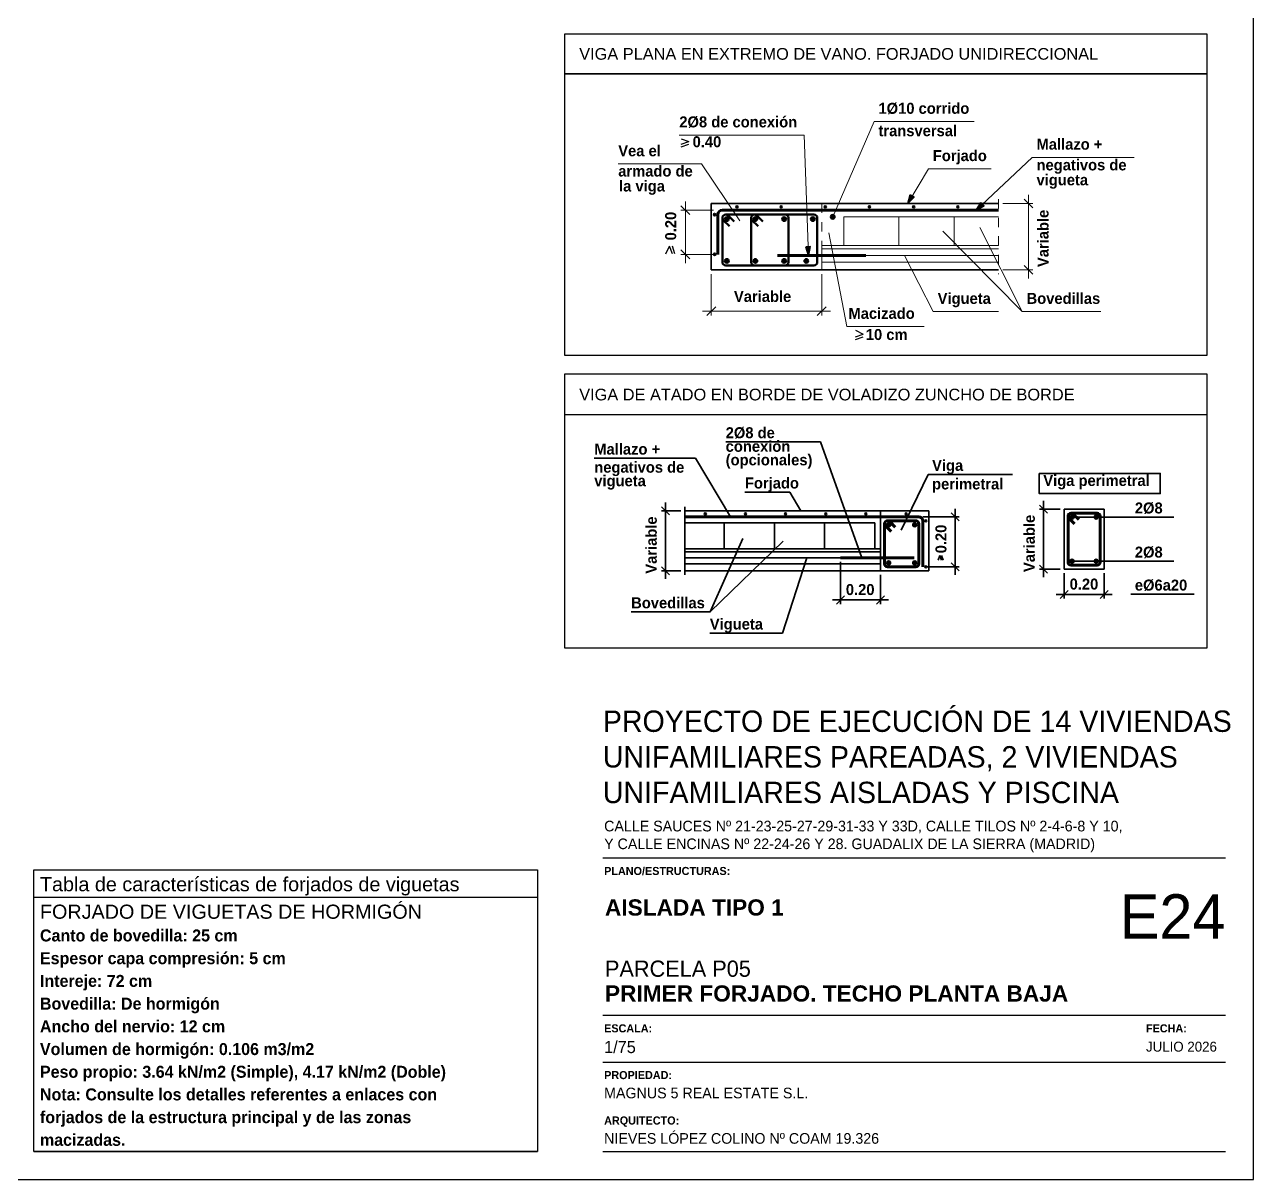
# Model space of a CAD drawing. Extents: x 2455 to 9764, y -806 to 181.
# Drawn here: x 4869.68 to 4882.91, y -500.15 to -487.72 of the extents above; entities that cross this region are included whole.
import ezdxf
from ezdxf.enums import TextEntityAlignment as Align

# ---------------------------------------------------------------- set-up
doc = ezdxf.new("R2010")
doc.units = 0
doc.header["$LTSCALE"] = 0.2
doc.header["$MEASUREMENT"] = 0
doc.linetypes.add('DASHDOT', pattern=[1, 0.5, -0.25, 0, -0.25])
doc.layers.get('0').update_dxf_attribs({"linetype": 'CONTINUOUS'})
for name, color, linetype, lineweight in [('0-CYPE1', 2, 'CONTINUOUS', 18), ('0-CYPE2', 4, 'CONTINUOUS', 35), ('0-CYPE3', 5, 'CONTINUOUS', 50), ('0-CYPE4', 6, 'CONTINUOUS', 70), ('0_CYPE4', 6, 'CONTINUOUS', 70)]:
    doc.layers.add(name, color=color, linetype=linetype, lineweight=lineweight)
for name, color, linetype in [('01_cajetín', 7, 'CONTINUOUS'), ('01_texto cartela', 4, 'CONTINUOUS'), ('07-TEXTOS', 7, 'CONTINUOUS'), ('CUADRO_LINEAS', 7, 'CONTINUOUS'), ('CYPECABECERA', 2, 'CONTINUOUS'), ('DETALLE', 2, 'CONTINUOUS'), ('TAB_CAR_FORJS', 7, 'CONTINUOUS')]:
    doc.layers.add(name, color=color, linetype=linetype)
doc.layers.add('01_cartela', color=6, linetype='CONTINUOUS', plot=False)
doc.styles.add('BERNARDO', font='GOTHICB.TTF')
doc.styles.add('Century Gothic', font='', dxfattribs={"height": 2})
doc.styles.add('Century Gothic_3', font='', dxfattribs={"height": 4.5})
doc.styles.add('Century Gothic_5', font='', dxfattribs={"height": 2.5})
doc.styles.add('Century Gothic_6', font='', dxfattribs={"height": 11})
doc.styles.add('Estilo1', font='swissel.ttf')
doc.styles.add('NIEVES3', font='swisseb.ttf')
doc.styles.get('Century Gothic').set_extended_font_data('Century Gothic')
doc.styles.get('Century Gothic_3').set_extended_font_data('Century Gothic')
doc.styles.get('Century Gothic_5').set_extended_font_data('Century Gothic')
doc.styles.get('Century Gothic_6').set_extended_font_data('Century Gothic')

msp = doc.modelspace()

# ---------------------------------------------------------------- hatches: boundary and pattern name
at = {"layer": '0-CYPE2'}
for points in [[(4879.215, -489.55), (4879.187, -489.643), (4879.256, -489.574)], [(4879.975, -489.632), (4879.923, -489.715), (4880.008, -489.667)], [(4878.091, -490.108), (4878.118, -490.202), (4878.138, -490.106)]]:
    msp.add_hatch(color=256, dxfattribs=at).paths.add_polyline_path(points)
h = msp.add_hatch(color=256, dxfattribs=at)
edge = h.paths.add_edge_path()
edge.add_arc((4877.109, -489.762), 0.0119, 0, 360)
h = msp.add_hatch(color=256, dxfattribs=at)
edge = h.paths.add_edge_path()
edge.add_arc((4877.24, -489.81), 0.0238, 0, 360)
h = msp.add_hatch(color=256, dxfattribs=at)
edge = h.paths.add_edge_path()
edge.add_arc((4877.35, -489.679), 0.0119, 0, 360)
h = msp.add_hatch(color=256, dxfattribs=at)
edge = h.paths.add_edge_path()
edge.add_arc((4877.548, -489.81), 0.0238, 0, 360)
h = msp.add_hatch(color=256, dxfattribs=at)
edge = h.paths.add_edge_path()
edge.add_arc((4877.825, -489.679), 0.0119, 0, 360)
h = msp.add_hatch(color=256, dxfattribs=at)
edge = h.paths.add_edge_path()
edge.add_arc((4877.857, -489.81), 0.0238, 0, 360)
h = msp.add_hatch(color=256, dxfattribs=at)
edge = h.paths.add_edge_path()
edge.add_arc((4878.166, -489.81), 0.0238, 0, 360)
h = msp.add_hatch(color=256, dxfattribs=at)
edge = h.paths.add_edge_path()
edge.add_arc((4878.3, -489.679), 0.0119, 0, 360)
h = msp.add_hatch(color=256, dxfattribs=at)
edge = h.paths.add_edge_path()
edge.add_arc((4878.38, -489.786), 0.0238, 0, 360)
h = msp.add_hatch(color=256, dxfattribs=at)
edge = h.paths.add_edge_path()
edge.add_arc((4878.775, -489.679), 0.0119, 0, 360)
h = msp.add_hatch(color=256, dxfattribs=at)
edge = h.paths.add_edge_path()
edge.add_arc((4879.251, -489.679), 0.0119, 0, 360)
h = msp.add_hatch(color=256, dxfattribs=at)
edge = h.paths.add_edge_path()
edge.add_arc((4879.726, -489.679), 0.0119, 0, 360)
h = msp.add_hatch(color=256, dxfattribs=at)
edge = h.paths.add_edge_path()
edge.add_arc((4877.109, -490.19), 0.0119, 0, 360)
h = msp.add_hatch(color=256, dxfattribs=at)
edge = h.paths.add_edge_path()
edge.add_arc((4877.24, -490.261), 0.0238, 0, 360)
h = msp.add_hatch(color=256, dxfattribs=at)
edge = h.paths.add_edge_path()
edge.add_arc((4877.548, -490.261), 0.0238, 0, 360)
h = msp.add_hatch(color=256, dxfattribs=at)
edge = h.paths.add_edge_path()
edge.add_arc((4877.857, -490.261), 0.0238, 0, 360)
h = msp.add_hatch(color=256, dxfattribs=at)
edge = h.paths.add_edge_path()
edge.add_arc((4878.095, -490.261), 0.0238, 0, 360)
h = msp.add_hatch(color=256, dxfattribs=at)
edge = h.paths.add_edge_path()
edge.add_arc((4877.009, -492.982), 0.0108, 0, 360)
h = msp.add_hatch(color=256, dxfattribs=at)
edge = h.paths.add_edge_path()
edge.add_arc((4877.441, -492.982), 0.0108, 0, 360)
h = msp.add_hatch(color=256, dxfattribs=at)
edge = h.paths.add_edge_path()
edge.add_arc((4877.873, -492.982), 0.0108, 0, 360)
h = msp.add_hatch(color=256, dxfattribs=at)
edge = h.paths.add_edge_path()
edge.add_arc((4878.305, -492.982), 0.0108, 0, 360)
h = msp.add_hatch(color=256, dxfattribs=at)
edge = h.paths.add_edge_path()
edge.add_arc((4878.737, -492.982), 0.0108, 0, 360)
h = msp.add_hatch(color=256, dxfattribs=at)
edge = h.paths.add_edge_path()
edge.add_arc((4878.981, -493.101), 0.0216, 0, 360)
h = msp.add_hatch(color=256, dxfattribs=at)
edge = h.paths.add_edge_path()
edge.add_arc((4879.169, -492.982), 0.0108, 0, 360)
h = msp.add_hatch(color=256, dxfattribs=at)
edge = h.paths.add_edge_path()
edge.add_arc((4879.262, -493.101), 0.0216, 0, 360)
h = msp.add_hatch(color=256, dxfattribs=at)
edge = h.paths.add_edge_path()
edge.add_arc((4879.381, -493.058), 0.0108, 0, 360)
h = msp.add_hatch(color=256, dxfattribs=at)
edge = h.paths.add_edge_path()
edge.add_arc((4880.955, -493.018), 0.0216, 0, 360)
h = msp.add_hatch(color=256, dxfattribs=at)
edge = h.paths.add_edge_path()
edge.add_arc((4881.215, -493.018), 0.0216, 0, 360)
h = msp.add_hatch(color=256, dxfattribs=at)
edge = h.paths.add_edge_path()
edge.add_arc((4878.981, -493.511), 0.0216, 0, 360)
h = msp.add_hatch(color=256, dxfattribs=at)
edge = h.paths.add_edge_path()
edge.add_arc((4879.262, -493.511), 0.0216, 0, 360)
h = msp.add_hatch(color=256, dxfattribs=at)
edge = h.paths.add_edge_path()
edge.add_arc((4880.955, -493.493), 0.0216, 0, 360)
h = msp.add_hatch(color=256, dxfattribs=at)
edge = h.paths.add_edge_path()
edge.add_arc((4881.215, -493.493), 0.0216, 0, 360)
h = msp.add_hatch(color=256, dxfattribs=at)
edge = h.paths.add_edge_path()
edge.add_arc((4879.381, -493.555), 0.0108, 0, 360)

# ---------------------------------------------------------------- linework, layer by layer
at = {"color": 7, "linetype": 'Continuous'}
msp.add_lwpolyline([(4875.498, -487.817), (4882.407, -487.817), (4882.407, -488.248), (4875.498, -488.248)], close=True, dxfattribs=at)
at = {"layer": '0-CYPE1'}
for p, q in [((4878.38, -489.786), (4878.825, -488.76)), ((4878.825, -488.76), (4879.901, -488.76)), ((4876.729, -488.907), (4878.074, -488.907)), ((4878.118, -490.202), (4878.074, -488.907)), ((4876.072, -489.217), (4876.967, -489.217)), ((4876.967, -489.217), (4877.379, -489.83)), ((4880.525, -489.146), (4879.923, -489.715)), ((4880.525, -489.146), (4881.625, -489.146)), ((4879.41, -489.269), (4879.187, -489.643)), ((4879.41, -489.269), (4880.086, -489.269)), ((4876.795, -489.762), (4876.795, -489.62)), ((4880.209, -489.643), (4880.534, -489.643)), ((4880.534, -489.691), (4880.439, -489.596)), ((4880.487, -489.691), (4880.487, -489.548)), ((4880.487, -490.356), (4880.487, -489.643)), ((4876.842, -489.762), (4876.747, -489.667)), ((4877.097, -489.715), (4876.747, -489.715)), ((4876.795, -490.19), (4876.795, -489.715)), ((4878.499, -489.786), (4880.162, -489.786)), ((4878.499, -490.095), (4878.499, -489.786)), ((4879.093, -490.095), (4879.093, -489.786)), ((4879.687, -490.095), (4879.687, -489.786)), ((4880.419, -490.807), (4879.964, -489.902)), ((4878.339, -489.958), (4878.532, -490.968)), ((4879.563, -489.942), (4880.419, -490.807)), ((4876.842, -490.237), (4876.747, -490.142)), ((4877.097, -490.19), (4876.747, -490.19)), ((4876.795, -490.142), (4876.795, -490.285)), ((4878.261, -490.095), (4880.162, -490.095)), ((4878.261, -490.356), (4878.261, -490.095)), ((4878.261, -490.131), (4880.162, -490.131)), ((4878.261, -490.202), (4880.162, -490.202)), ((4878.261, -490.273), (4880.162, -490.273)), ((4879.461, -490.807), (4879.152, -490.202)), ((4880.534, -490.404), (4880.439, -490.309)), ((4880.487, -490.309), (4880.487, -490.451)), ((4877.073, -490.404), (4877.073, -490.849)), ((4878.261, -490.404), (4878.261, -490.849)), ((4880.209, -490.356), (4880.534, -490.356)), ((4877.121, -490.801), (4876.978, -490.801)), ((4877.026, -490.849), (4877.121, -490.754)), ((4877.073, -490.801), (4878.261, -490.801)), ((4878.214, -490.849), (4878.309, -490.754)), ((4878.214, -490.801), (4878.356, -490.801)), ((4879.461, -490.807), (4880.164, -490.807)), ((4880.419, -490.807), (4881.264, -490.807)), ((4878.532, -490.968), (4879.365, -490.968))]:
    msp.add_line(p, q, dxfattribs=at)
at = {"layer": '0-CYPE1', "linetype": 'DASHDOT'}
for p, q in [((4878.261, -489.643), (4878.261, -490.095)), ((4880.162, -489.596), (4880.162, -490.404))]:
    msp.add_line(p, q, dxfattribs=at)
at = {"layer": '0-CYPE2'}
for p, q in [((4880.162, -489.643), (4877.073, -489.643)), ((4877.073, -489.643), (4877.073, -490.356)), ((4880.162, -490.356), (4877.073, -490.356)), ((4877.228, -492.208), (4878.25, -492.208)), ((4878.25, -492.208), (4878.692, -493.457)), ((4875.814, -492.384), (4876.903, -492.384)), ((4876.903, -492.384), (4877.279, -493.015)), ((4879.406, -492.559), (4879.116, -493.16)), ((4879.406, -492.559), (4880.316, -492.559)), ((4877.435, -492.75), (4877.919, -492.75)), ((4877.919, -492.75), (4878.038, -492.95)), ((4876.623, -492.993), (4876.537, -492.907)), ((4876.744, -492.95), (4876.537, -492.95)), ((4876.58, -492.993), (4876.58, -492.863)), ((4876.58, -493.598), (4876.58, -492.95)), ((4876.787, -492.907), (4876.787, -493.641)), ((4879.413, -492.95), (4876.787, -492.95)), ((4878.895, -492.95), (4878.895, -493.36)), ((4879.413, -492.95), (4879.413, -493.598)), ((4879.696, -493.058), (4879.696, -492.928)), ((4880.69, -492.975), (4880.604, -492.889)), ((4880.826, -492.932), (4880.604, -492.932)), ((4880.647, -492.975), (4880.647, -492.845)), ((4880.647, -493.58), (4880.647, -492.932)), ((4880.869, -492.932), (4881.301, -492.932)), ((4880.869, -492.932), (4880.869, -493.58)), ((4881.301, -492.932), (4881.301, -493.58)), ((4878.833, -493.079), (4876.787, -493.079)), ((4877.213, -493.36), (4877.213, -493.079)), ((4877.753, -493.36), (4877.753, -493.079)), ((4878.293, -493.36), (4878.293, -493.079)), ((4878.833, -493.36), (4878.833, -493.079)), ((4879.348, -493.015), (4879.74, -493.015)), ((4879.74, -493.058), (4879.653, -492.971)), ((4879.696, -493.015), (4879.696, -493.555)), ((4882.002, -493.018), (4880.955, -493.018)), ((4881.588, -493.018), (4882.052, -493.018)), ((4878.895, -493.36), (4876.787, -493.36)), ((4877.062, -494.039), (4877.412, -493.248)), ((4877.845, -493.278), (4877.062, -494.039)), ((4878.895, -493.598), (4878.895, -493.36)), ((4878.895, -493.393), (4876.787, -493.393)), ((4878.895, -493.457), (4876.787, -493.457)), ((4877.84, -494.267), (4878.102, -493.457)), ((4879.515, -493.483), (4879.533, -493.433)), ((4879.55, -493.483), (4879.533, -493.433)), ((4879.567, -493.483), (4879.55, -493.433)), ((4882.002, -493.493), (4880.955, -493.493)), ((4881.588, -493.493), (4882.052, -493.493)), ((4876.623, -493.641), (4876.537, -493.555)), ((4876.744, -493.598), (4876.537, -493.598)), ((4876.58, -493.555), (4876.58, -493.684)), ((4878.895, -493.522), (4876.787, -493.522)), ((4879.413, -493.598), (4876.787, -493.598)), ((4878.463, -493.501), (4878.463, -493.954)), ((4879.392, -493.555), (4879.74, -493.555)), ((4879.74, -493.598), (4879.653, -493.511)), ((4879.696, -493.511), (4879.696, -493.641)), ((4880.69, -493.623), (4880.604, -493.537)), ((4880.826, -493.58), (4880.604, -493.58)), ((4880.647, -493.537), (4880.647, -493.666)), ((4880.869, -493.58), (4881.301, -493.58)), ((4880.869, -493.623), (4880.869, -493.894)), ((4881.301, -493.623), (4881.301, -493.894)), ((4878.895, -493.641), (4878.895, -493.954)), ((4878.42, -493.954), (4878.506, -493.867)), ((4878.852, -493.954), (4878.938, -493.867)), ((4880.912, -493.851), (4880.783, -493.851)), ((4880.826, -493.894), (4880.912, -493.808)), ((4880.869, -493.851), (4881.301, -493.851)), ((4881.258, -493.894), (4881.344, -493.808)), ((4881.258, -493.851), (4881.387, -493.851)), ((4881.588, -493.849), (4882.269, -493.849)), ((4878.506, -493.91), (4878.376, -493.91)), ((4878.463, -493.91), (4878.895, -493.91)), ((4878.852, -493.91), (4878.981, -493.91)), ((4876.211, -494.039), (4877.062, -494.039)), ((4877.057, -494.267), (4877.84, -494.267))]:
    msp.add_line(p, q, dxfattribs=at)
for points in [[(4879.215, -489.55), (4879.187, -489.643), (4879.256, -489.574)], [(4879.975, -489.632), (4879.923, -489.715), (4880.008, -489.667)], [(4878.091, -490.108), (4878.118, -490.202), (4878.138, -490.106)], [(4880.603, -492.549), (4880.603, -492.765), (4881.905, -492.765), (4881.905, -492.549), (4880.603, -492.549)]]:
    msp.add_lwpolyline(points, close=True, dxfattribs=at)
for points in [[(4879.215, -489.55), (4879.256, -489.574)], [(4879.975, -489.632), (4880.008, -489.667)], [(4878.091, -490.108), (4878.138, -490.106)]]:
    msp.add_lwpolyline(points, dxfattribs=at)
for centre, radius in [((4877.109, -489.762), 0.0119), ((4877.24, -489.81), 0.0238), ((4877.35, -489.679), 0.0119), ((4877.548, -489.81), 0.0238), ((4877.825, -489.679), 0.0119), ((4877.857, -489.81), 0.0238), ((4878.166, -489.81), 0.0238), ((4878.3, -489.679), 0.0119), ((4878.38, -489.786), 0.0238), ((4878.775, -489.679), 0.0119), ((4879.251, -489.679), 0.0119), ((4879.726, -489.679), 0.0119), ((4877.109, -490.19), 0.0119), ((4877.24, -490.261), 0.0238), ((4877.548, -490.261), 0.0238), ((4877.857, -490.261), 0.0238), ((4878.095, -490.261), 0.0238), ((4877.009, -492.982), 0.0108), ((4877.441, -492.982), 0.0108), ((4877.873, -492.982), 0.0108), ((4878.305, -492.982), 0.0108), ((4878.737, -492.982), 0.0108), ((4878.981, -493.101), 0.0216), ((4879.169, -492.982), 0.0108), ((4879.262, -493.101), 0.0216), ((4879.381, -493.058), 0.0108), ((4880.955, -493.018), 0.0216), ((4881.215, -493.018), 0.0216), ((4878.981, -493.511), 0.0216), ((4879.262, -493.511), 0.0216), ((4880.955, -493.493), 0.0216), ((4881.215, -493.493), 0.0216), ((4879.381, -493.555), 0.0108)]:
    msp.add_circle(centre, radius, dxfattribs=at)
at = {"layer": '0-CYPE3'}
for p, q in [((4877.228, -489.762), (4878.178, -489.762)), ((4877.253, -489.773), (4877.318, -489.838)), ((4877.562, -489.773), (4877.627, -489.838)), ((4877.192, -490.273), (4877.192, -489.798)), ((4877.202, -489.823), (4877.268, -489.888)), ((4877.501, -490.273), (4877.501, -489.798)), ((4877.511, -489.823), (4877.577, -489.888)), ((4877.905, -489.798), (4877.905, -490.273)), ((4878.214, -489.798), (4878.214, -490.273)), ((4878.178, -490.309), (4877.228, -490.309))]:
    msp.add_line(p, q, dxfattribs=at)
for centre, start, end in [((4877.228, -489.798), 90, 180), ((4877.228, -489.798), 45, 90), ((4877.537, -489.798), 90, 180), ((4877.537, -489.798), 45, 90), ((4877.869, -489.798), 0, 90), ((4878.178, -489.798), 0, 90), ((4877.228, -489.798), 180, 225), ((4877.537, -489.798), 180, 225), ((4877.228, -490.273), 180, 270), ((4877.537, -490.273), 180, 270), ((4877.869, -490.273), 270, 360), ((4878.178, -490.273), 270, 360)]:
    msp.add_arc(centre, 0.0356, start, end, dxfattribs=at)
at = {"layer": '0-CYPE4'}
for p, q in [((4877.145, -489.762), (4877.145, -490.19)), ((4880.162, -489.715), (4877.192, -489.715)), ((4878.736, -490.202), (4877.786, -490.202))]:
    msp.add_line(p, q, dxfattribs=at)
msp.add_arc((4877.192, -489.762), 0.0475, 90, 180, dxfattribs=at)
at = {"layer": '01_cartela', "color": 3}
msp.add_lwpolyline([(4852.269, -478.613), (4852.269, -500.148), (4882.907, -500.148), (4882.907, -478.613)], close=True, dxfattribs=at)
at = {"layer": '01_texto cartela', "color": 5}
for p, q in [((4875.906, -496.687), (4882.607, -496.687)), ((4875.906, -498.381), (4882.607, -498.381)), ((4875.906, -498.884), (4882.607, -498.884)), ((4875.906, -499.848), (4882.607, -499.848))]:
    msp.add_line(p, q, dxfattribs=at)
at = {"layer": '07-TEXTOS', "color": 5}
for p, q in [((4876.748, -488.946), (4876.83, -488.974)), ((4876.748, -489.003), (4876.83, -488.974)), ((4876.748, -489.031), (4876.83, -489.003)), ((4876.583, -490.185), (4876.625, -490.102)), ((4876.654, -490.185), (4876.625, -490.102)), ((4876.682, -490.185), (4876.654, -490.102)), ((4878.626, -491.007), (4878.709, -491.049)), ((4878.626, -491.077), (4878.709, -491.049)), ((4878.626, -491.106), (4878.709, -491.077))]:
    msp.add_line(p, q, dxfattribs=at)
at = {"layer": '0_CYPE4'}
for p, q in [((4879.305, -493.015), (4876.787, -493.015)), ((4878.938, -493.522), (4878.938, -493.09)), ((4879.273, -493.058), (4878.97, -493.058)), ((4878.993, -493.067), (4879.053, -493.127)), ((4879.305, -493.522), (4879.305, -493.09)), ((4879.348, -493.555), (4879.348, -493.058)), ((4880.912, -493.504), (4880.912, -493.008)), ((4880.922, -493.03), (4880.981, -493.09)), ((4880.945, -492.975), (4881.225, -492.975)), ((4880.967, -492.985), (4881.027, -493.044)), ((4881.258, -493.008), (4881.258, -493.504)), ((4878.948, -493.113), (4879.007, -493.172)), ((4878.463, -493.457), (4879.255, -493.457)), ((4878.97, -493.555), (4879.273, -493.555)), ((4881.225, -493.537), (4880.945, -493.537))]:
    msp.add_line(p, q, dxfattribs=at)
for centre, radius, start, end in [((4878.97, -493.09), 0.0324, 90, 180), ((4878.97, -493.09), 0.0324, 180, 225), ((4878.97, -493.09), 0.0324, 45, 90), ((4879.273, -493.09), 0.0324, 0, 90), ((4879.305, -493.058), 0.0432, 0, 90), ((4880.945, -493.008), 0.0324, 90, 180), ((4880.945, -493.008), 0.0324, 180, 225), ((4880.945, -493.008), 0.0324, 45, 90), ((4881.225, -493.008), 0.0324, 0, 90), ((4878.97, -493.522), 0.0324, 180, 270), ((4879.273, -493.522), 0.0324, 270, 360), ((4880.945, -493.504), 0.0324, 180, 270), ((4881.225, -493.504), 0.0324, 270, 360)]:
    msp.add_arc(centre, radius, start, end, dxfattribs=at)
at = {"layer": 'CUADRO_LINEAS'}
msp.add_line((4869.784, -499.848), (4875.203, -499.848), dxfattribs=at)
at = {"layer": 'CYPECABECERA', "color": 7, "linetype": 'Continuous'}
msp.add_line((4875.498, -491.915), (4882.407, -491.915), dxfattribs=at)
for points in [[(4875.498, -488.248), (4882.407, -488.248), (4882.407, -491.278), (4875.498, -491.278)], [(4875.498, -491.478), (4882.407, -491.478), (4882.407, -494.43), (4875.498, -494.43)]]:
    msp.add_lwpolyline(points, close=True, dxfattribs=at)
at = {"layer": 'DETALLE', "color": 7}
msp.add_lwpolyline([(4869.784, -496.814), (4875.203, -496.814), (4875.203, -499.848), (4869.784, -499.848)], close=True, dxfattribs=at)
at = {"layer": 'TAB_CAR_FORJS', "color": 5, "linetype": 'Continuous'}
msp.add_line((4869.784, -497.111), (4875.203, -497.111), dxfattribs=at)

# ---------------------------------------------------------------- texts
at = {"color": 7, "linetype": 'Continuous', "style": 'Estilo1'}
for s, p in [('VIGA PLANA EN EXTREMO DE VANO. FORJADO UNIDIRECCIONAL', (4875.652, -488.095)), ('VIGA DE ATADO EN BORDE DE VOLADIZO ZUNCHO DE BORDE', (4875.652, -491.762))]:
    msp.add_text(s, height=0.12578, dxfattribs=at).set_placement(p)
at = {"layer": '01_cajetín', "color": 5, "style": 'Estilo1'}
for s, p in [('Tabla de características de forjados de viguetas ', (4869.849, -497.046)), ('FORJADO DE VIGUETAS DE HORMIGÓN', (4869.849, -497.342))]:
    msp.add_text(s, height=0.15221, dxfattribs=at).set_placement(p)
at = {"layer": '01_texto cartela', "color": 5}
for s, insert, char_height, width, attachment_point, style in [('\\PPROYECTO DE EJECUCIÓN DE 14 VIVIENDAS UNIFAMILIARES PAREADAS, 2 VIVIENDAS UNIFAMILIARES AISLADAS Y PISCINA', (4875.906, -494.717), 0.23, 6.82217, 1, 'Century Gothic_3'), ('CALLE SAUCES Nº 21-23-25-27-29-31-33 Y 33D, CALLE TILOS Nº 2-4-6-8 Y 10, \\PY CALLE ENCINAS Nº 22-24-26 Y 28. GUADALIX DE LA SIERRA (MADRID)', (4875.92, -496.287), 0.11455, 9.24681, 1, 'Century Gothic'), ('{\\fCentury Gothic|b1|i0|c0|p34;PLANO/ESTRUCTURAS: }', (4875.92, -496.784), 0.08701, 2.11715, 1, 'Century Gothic'), ('\\pt2.3273;\\PPARCELA P05', (4875.929, -497.969), 0.17455, 7.00908, 7, 'Century Gothic_5'), ('\\pt2.3273;PRIMER FORJADO. TECHO PLANTA BAJA', (4875.929, -498.236), 0.17455, 7.00908, 7, 'NIEVES3'), ('{\\fCentury Gothic|b1|i0|c0|p34;ESCALA: }', (4875.92, -498.478), 0.08701, 2.11715, 1, 'Century Gothic'), ('{\\fCentury Gothic|b1|i0|c0|p34;FECHA: }', (4881.751, -498.478), 0.08701, 2.11715, 1, 'Century Gothic'), ('1/75', (4875.92, -498.657), 0.1309, 2.11715, 1, 'Century Gothic'), ('JULIO 2026', (4881.751, -498.665), 0.1069, 3.50438, 1, 'Century Gothic'), ('{\\fCentury Gothic|b1|i0|c0|p34;PROPIEDAD:}', (4875.92, -498.981), 0.08701, 0.83709, 1, 'Century Gothic'), ('MAGNUS 5 REAL ESTATE S.L.', (4875.92, -499.16), 0.11455, 4.88231, 1, 'Century Gothic'), ('{\\fCentury Gothic|b1|i0|c0|p34;ARQUITECTO:}', (4875.92, -499.47), 0.08701, 0.83709, 1, 'Century Gothic'), ('NIEVES LÓPEZ COLINO Nº COAM 19.326', (4875.92, -499.649), 0.11455, 3.65153, 1, 'Century Gothic')]:
    msp.add_mtext(s, dxfattribs=dict(at, insert=insert, char_height=char_height, width=width, attachment_point=attachment_point, style=style))
at = {"layer": '01_texto cartela', "color": 1}
for s, insert, char_height, width, attachment_point, style in [('AISLADA TIPO 1 ', (4875.929, -497.31), 0.17455, 7.00908, 7, 'NIEVES3'), ('E24', (4882.607, -497.078), 0.4786, 1.04985, 3, 'Century Gothic_6')]:
    msp.add_mtext(s, dxfattribs=dict(at, insert=insert, char_height=char_height, width=width, attachment_point=attachment_point, style=style))
at = {"layer": '07-TEXTOS', "color": 5, "style": 'BERNARDO'}
for s, height, p in [('1%%c10 corrido', 0.11851, (4878.872, -488.713)), ('2%%c8 de conexión', 0.11851, (4876.729, -488.859)), ('transversal', 0.11851, (4878.872, -488.954)), ('0.40', 0.1185, (4876.872, -489.073)), ('Mallazo + ', 0.1185, (4880.573, -489.099)), ('Vea el ', 0.1185, (4876.072, -489.17)), ('Forjado', 0.1185, (4879.457, -489.222)), ('armado de', 0.1185, (4876.072, -489.388)), ('negativos de', 0.11851, (4880.573, -489.322)), ('la viga ', 0.1185, (4876.081, -489.549)), ('vigueta', 0.1185, (4880.573, -489.483)), ('Variable', 0.1185, (4877.317, -490.738)), ('Vigueta', 0.1185, (4879.509, -490.759)), ('Bovedillas', 0.1185, (4880.466, -490.759)), ('Macizado', 0.1185, (4878.549, -490.92)), (' 10 cm ', 0.1185, (4878.692, -491.148)), ('2%%c8 de ', 0.1185, (4877.228, -492.205)), ('Mallazo + ', 0.1185, (4875.814, -492.381)), ('conexión ', 0.1185, (4877.228, -492.351)), ('negativos de', 0.11851, (4875.814, -492.576)), ('(opcionales)', 0.11851, (4877.228, -492.497)), ('Viga ', 0.1185, (4879.449, -492.556)), ('vigueta', 0.1185, (4875.814, -492.722)), ('Viga perimetral', 0.11851, (4880.646, -492.719)), ('Forjado', 0.1185, (4877.435, -492.746)), ('perimetral', 0.1185, (4879.449, -492.756)), ('2%%c8', 0.1185, (4881.631, -493.015)), ('2%%c8', 0.1185, (4881.631, -493.49)), ('0.20', 0.1185, (4878.521, -493.893)), ('0.20', 0.1185, (4880.929, -493.834)), ('e%%c6a20', 0.1185, (4881.631, -493.845)), ('Bovedillas', 0.1185, (4876.211, -494.036)), ('Vigueta', 0.1185, (4877.057, -494.264)), ('Peso propio: 3.64 kN/m2 (Simple), 4.17 kN/m2 (Doble)', 0.12894, (4869.849, -499.092))]:
    msp.add_text(s, height=height, dxfattribs=at).set_placement(p, align=Align.BOTTOM_LEFT)
for s, p in [('0.20', (4876.731, -490.04)), ('Variable', (4880.738, -490.327)), ('Variable', (4876.522, -493.628)), ('Variable', (4880.59, -493.61)), ('0.20', (4879.639, -493.408))]:
    msp.add_text(s, height=0.1185, rotation=90, dxfattribs=at).set_placement(p, align=Align.BOTTOM_LEFT)
for s, height, p in [('Canto de bovedilla: 25 cm', 0.12894, (4869.849, -497.586)), ('Espesor capa compresión: 5 cm', 0.12894, (4869.849, -497.831)), ('Intereje: 72 cm', 0.12894, (4869.849, -498.075)), ('Bovedilla: De hormigón', 0.12894, (4869.849, -498.32)), ('Ancho del nervio: 12 cm', 0.12894, (4869.849, -498.564)), ('Volumen de hormigón: 0.106 m3/m2', 0.12894, (4869.849, -498.809)), ('Nota: Consulte los detalles referentes a enlaces con', 0.12894, (4869.849, -499.297)), ('forjados de la estructura principal y de las zonas', 0.12894, (4869.849, -499.542)), ('macizadas.', 0.1289, (4869.849, -499.786))]:
    msp.add_text(s, height=height, dxfattribs=at).set_placement(p)

doc.saveas('drawing.dxf')
